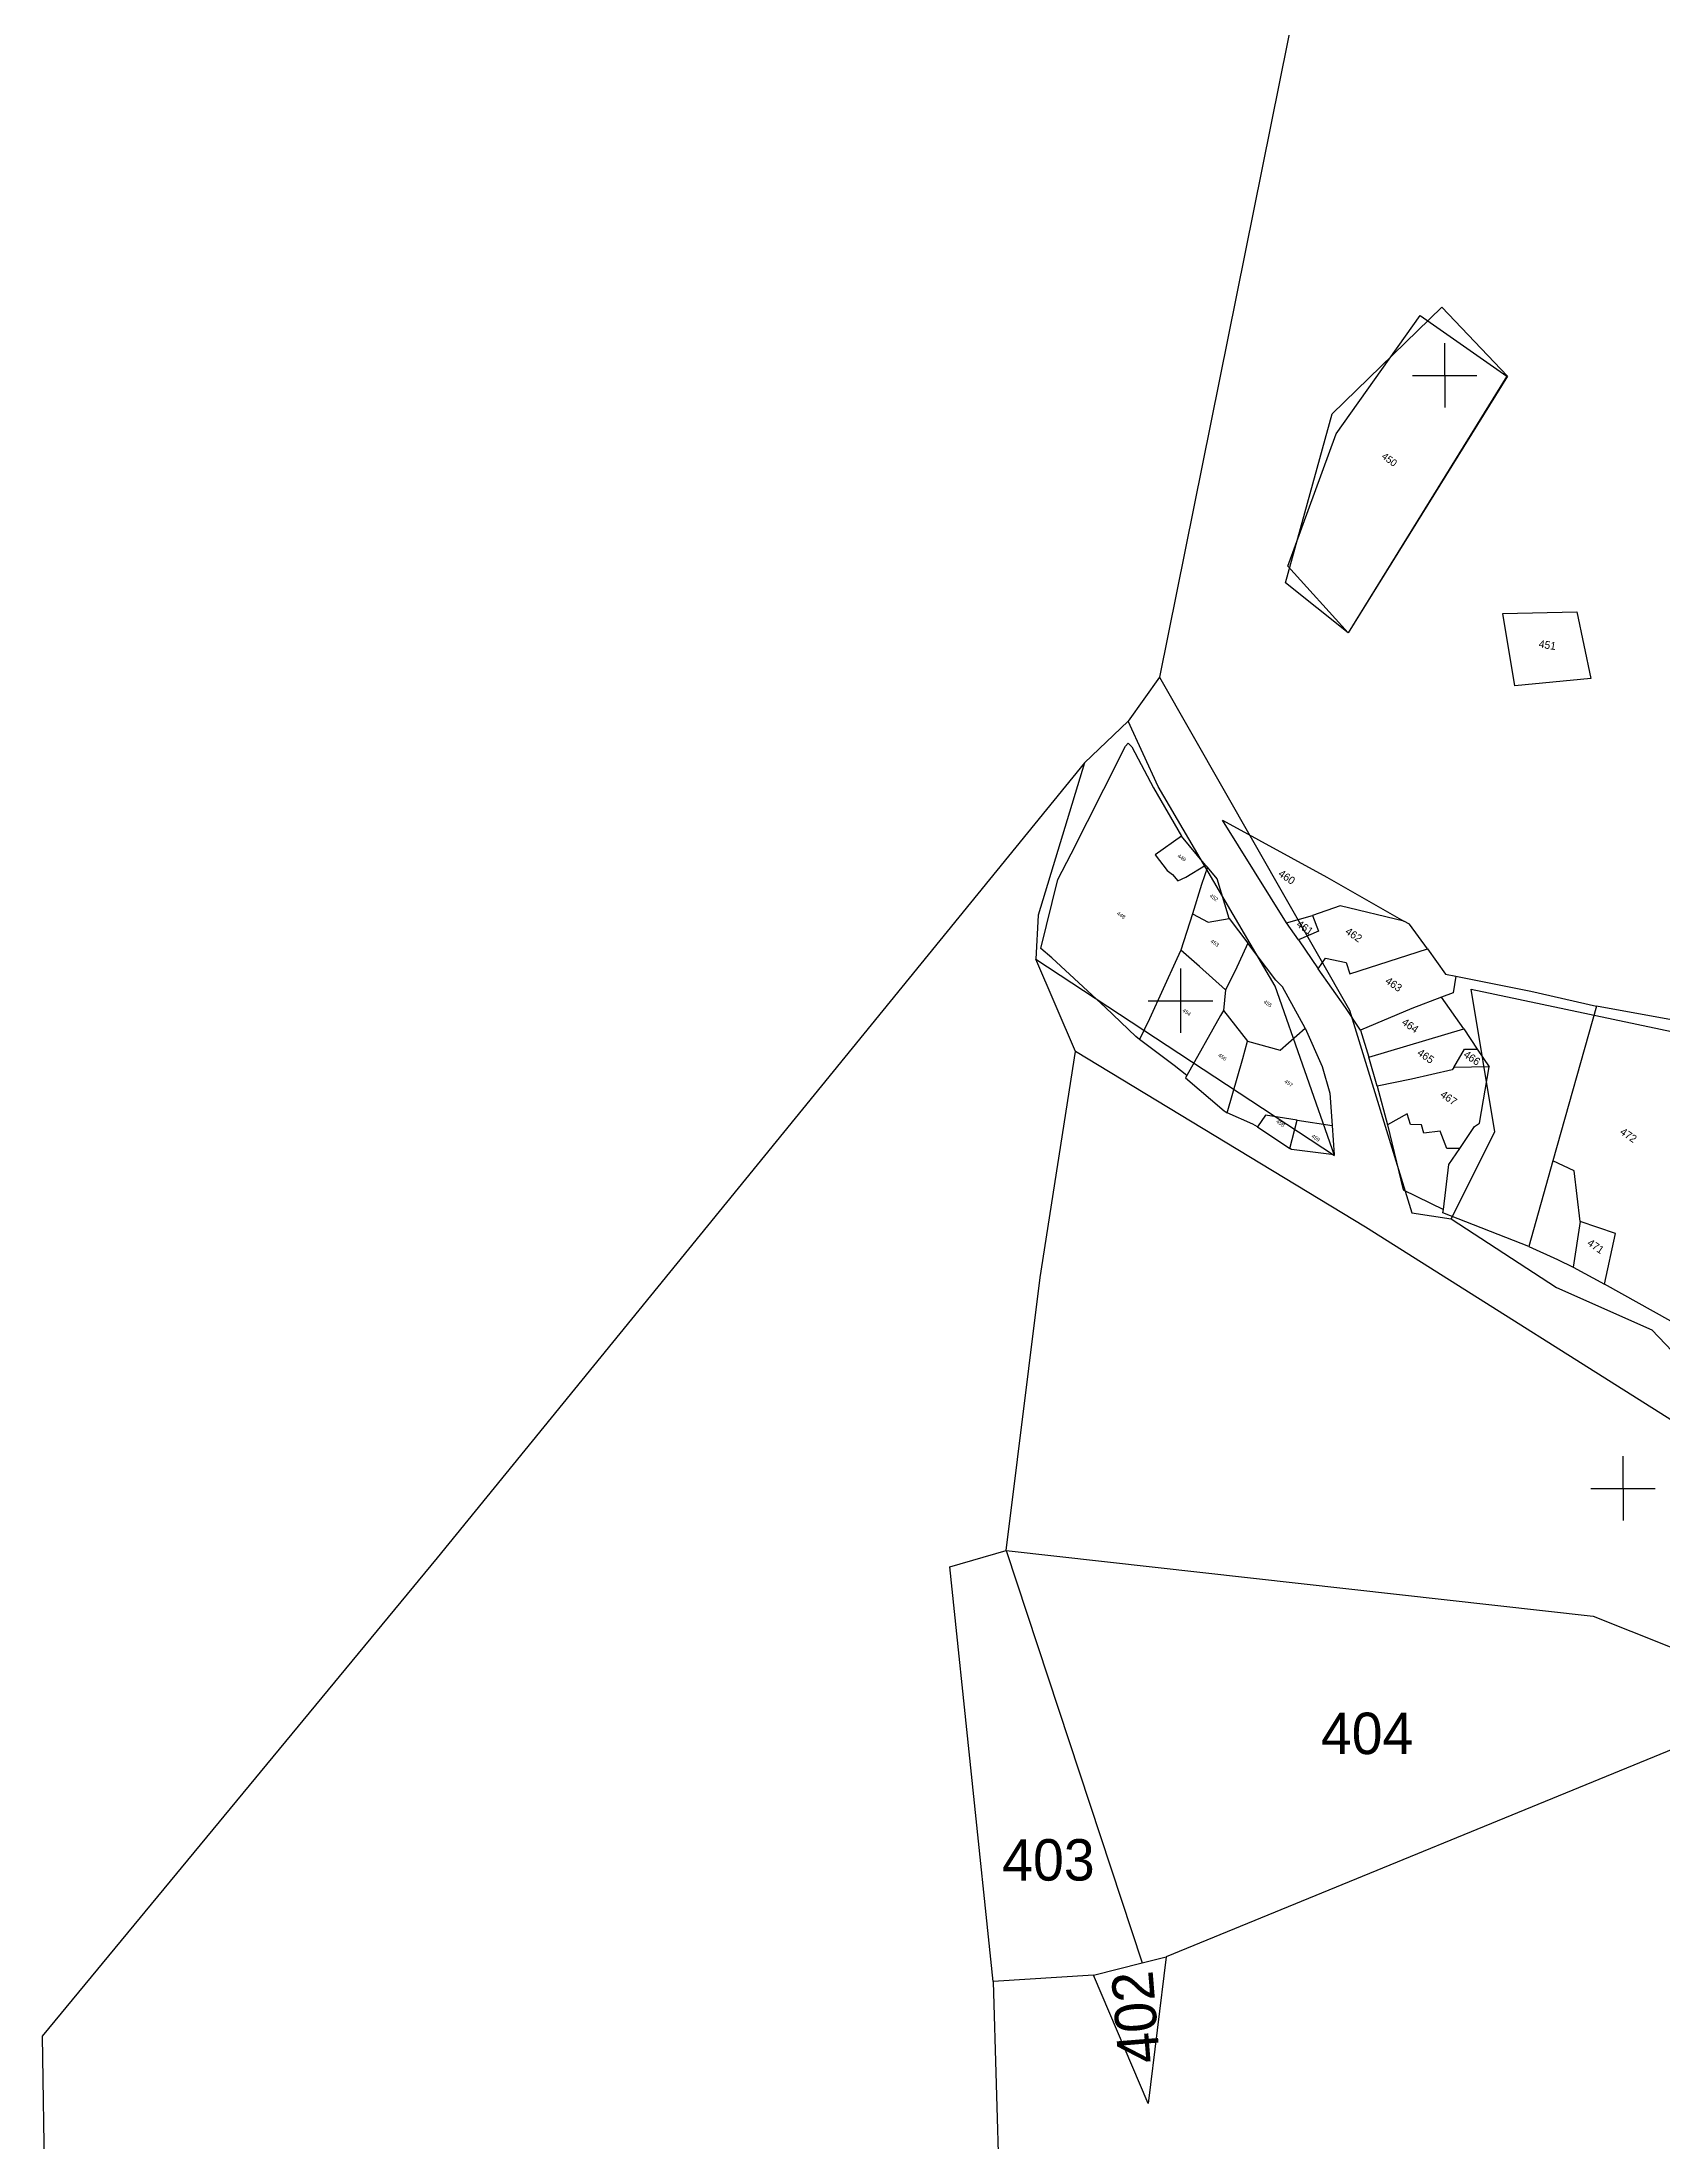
# Model space of a CAD drawing. Header units: metres. Extents: x 276552 to 278749, y 2059817 to 2062422.
# Drawn here: x 276602.8 to 276959.9, y 2061507.5 to 2061970.3 of the extents above; entities that cross this region are included whole.
import ezdxf
from ezdxf.enums import TextEntityAlignment as Align

# ---------------------------------------------------------------- set-up
doc = ezdxf.new("R2010")
doc.units = ezdxf.units.M
for name, color, linetype in [('OFF', 1, 'Continuous'), ('POLY_PARCEL', 6, 'Continuous'), ('POLY_ROAD', 30, 'Continuous'), ('TEXT_PARCEL', 7, 'Continuous'), ('V_BOUND_LINE', 7, 'Continuous')]:
    doc.layers.add(name, color=color, linetype=linetype)
doc.styles.add('TEXT_MAP', font='')
doc.styles.get('TEXT_MAP').set_extended_font_data('Kruti Dev 050')

msp = doc.modelspace()

# ---------------------------------------------------------------- linework, layer by layer
for points in [[(276911.76, 2061903.93), (276911.78, 2061889.72)], [(276904.67, 2061896.82), (276918.87, 2061896.84)], [(276853.54, 2061766.1), (276853.56, 2061751.9)], [(276846.45, 2061758.99), (276860.66, 2061759.01)], [(276951.03, 2061658.63), (276951.05, 2061644.43)], [(276943.94, 2061651.52), (276958.15, 2061651.54)]]:
    msp.add_lwpolyline(points)
at = {"layer": 'OFF'}
msp.add_line((276830.44, 2061747.8), (276821.71, 2061768.16), dxfattribs=at)
at = {"layer": 'POLY_PARCEL'}
for p, q in [((276886.99, 2061888.36), (276911.11, 2061911.85)), ((276887.86, 2061883.98), (276906.37, 2061910.06)), ((276906.37, 2061910.06), (276925.47, 2061896.63)), ((276911.11, 2061911.85), (276925.63, 2061896.69)), ((276925.63, 2061896.69), (276890.5, 2061840.07)), ((276925.47, 2061896.63), (276911.8, 2061874.52)), ((276876.68, 2061851.09), (276886.99, 2061888.36)), ((276877.18, 2061854.8), (276887.86, 2061883.98)), ((276911.8, 2061874.52), (276890.5, 2061840.07)), ((276890.5, 2061840.07), (276877.18, 2061854.8)), ((276890.5, 2061840.07), (276876.68, 2061851.09)), ((276924.57, 2061844.37), (276940.91, 2061844.69)), ((276927.25, 2061828.41), (276924.57, 2061844.37)), ((276940.91, 2061844.69), (276943.98, 2061830.03)), ((276943.98, 2061830.03), (276927.25, 2061828.41)), ((276836.66, 2061805.66), (276841.47, 2061815.14)), ((276841.47, 2061815.14), (276842.01, 2061815.8)), ((276842.01, 2061815.8), (276842.82, 2061814.95)), ((276842.82, 2061814.95), (276847.64, 2061805.94)), ((276832.45, 2061811.42), (276822.25, 2061777.88)), ((276829.51, 2061791.38), (276836.66, 2061805.66)), ((276847.64, 2061805.94), (276853.76, 2061795.26)), ((276876.95, 2061776.15), (276862.8, 2061798.84)), ((276862.8, 2061798.84), (276885.78, 2061786.28)), ((276853.76, 2061795.26), (276848, 2061791.13)), ((276859.1, 2061788.9), (276853.76, 2061795.26)), ((276826.56, 2061785.76), (276829.51, 2061791.38)), ((276848, 2061791.13), (276850.62, 2061787.7)), ((276854.73, 2061786.26), (276859.1, 2061788.9)), ((276859.1, 2061788.9), (276859.49, 2061788.44)), ((276822.79, 2061770.55), (276826.56, 2061785.76)), ((276850.62, 2061787.7), (276851.83, 2061786.82)), ((276851.83, 2061786.82), (276852.96, 2061785.42)), ((276852.96, 2061785.42), (276854.73, 2061786.26)), ((276858.17, 2061784.65), (276856.21, 2061778.18)), ((276859.49, 2061788.44), (276858.17, 2061784.65)), ((276861.67, 2061785.91), (276859.49, 2061788.44)), ((276864.27, 2061777.12), (276861.67, 2061785.91)), ((276885.78, 2061786.28), (276902.75, 2061776.55)), ((276888.72, 2061779.96), (276882.64, 2061777.82)), ((276902.75, 2061776.55), (276888.72, 2061779.96)), ((276822.25, 2061777.88), (276821.71, 2061768.16)), ((276856.21, 2061778.18), (276853.66, 2061770.14)), ((276856.21, 2061778.18), (276859.68, 2061776.3)), ((276859.68, 2061776.3), (276864.27, 2061777.12)), ((276864.27, 2061777.12), (276868.37, 2061771.67)), ((276876.95, 2061776.15), (276882.64, 2061777.82)), ((276879.56, 2061772.4), (276876.95, 2061776.15)), ((276882.64, 2061777.82), (276883.96, 2061774.32)), ((276903.99, 2061775.86), (276902.75, 2061776.55)), ((276907.97, 2061770.45), (276903.99, 2061775.86)), ((276825.21, 2061768.48), (276822.79, 2061770.55)), ((276853.66, 2061770.14), (276852.75, 2061768.28)), ((276857.72, 2061766.52), (276853.66, 2061770.14)), ((276868.37, 2061771.67), (276865.63, 2061765.62)), ((276874.56, 2061763.54), (276868.37, 2061771.67)), ((276883.96, 2061774.32), (276879.56, 2061772.4)), ((276879.56, 2061772.4), (276883.92, 2061766.01)), ((276890.88, 2061764.94), (276907.97, 2061770.45)), ((276907.97, 2061770.45), (276911.98, 2061764.85)), ((276837.03, 2061757.54), (276825.21, 2061768.48)), ((276852.75, 2061768.28), (276846.75, 2061755.03)), ((276863.51, 2061761.41), (276857.72, 2061766.52)), ((276865.63, 2061765.62), (276863.51, 2061761.41)), ((276883.92, 2061766.01), (276885.49, 2061768.41)), ((276889.91, 2061757.51), (276883.92, 2061766.01)), ((276885.49, 2061768.41), (276890.03, 2061767.47)), ((276890.03, 2061767.47), (276890.88, 2061764.94)), ((276863.51, 2061761.41), (276863.06, 2061756.86)), ((276876.04, 2061762.11), (276874.56, 2061763.54)), ((276881.03, 2061752.95), (276876.04, 2061762.11)), ((276911.98, 2061764.85), (276914.22, 2061764.45)), ((276914.22, 2061764.45), (276913.61, 2061760.74)), ((276914.22, 2061764.45), (276930.72, 2061761.15)), ((276922.79, 2061730.11), (276917.61, 2061761.55)), ((276917.61, 2061761.55), (277020.88, 2061739.75)), ((276930.72, 2061761.15), (276945.24, 2061757.81)), ((276843.72, 2061751.12), (276837.03, 2061757.54)), ((276863.06, 2061756.86), (276862.39, 2061755.78)), ((276863.06, 2061756.86), (276868.35, 2061750.07)), ((276893.2, 2061752.54), (276889.91, 2061757.51)), ((276904.51, 2061757.32), (276893.2, 2061752.54)), ((276911.1, 2061759.83), (276904.51, 2061757.32)), ((276913.61, 2061760.74), (276911.1, 2061759.83)), ((276915.95, 2061752.85), (276911.1, 2061759.83)), ((276945.24, 2061757.81), (276935.56, 2061723.69)), ((276962.54, 2061754.67), (276945.24, 2061757.81)), ((276846.75, 2061755.03), (276844.56, 2061750.46)), ((276862.39, 2061755.78), (276854.93, 2061742.51)), ((276875.56, 2061748.08), (276881.03, 2061752.95)), ((276881.03, 2061752.95), (276884.76, 2061744.54)), ((276893.2, 2061752.54), (276895.08, 2061746.54)), ((276895.08, 2061746.54), (276915.95, 2061752.85)), ((276915.95, 2061752.85), (276918.94, 2061748.36)), ((276822.62, 2061698.02), (276830.44, 2061747.8)), ((276844.56, 2061750.46), (276843.72, 2061751.12)), ((276852.18, 2061744.74), (276844.56, 2061750.46)), ((276867.33, 2061746.27), (276868.35, 2061750.07)), ((276868.35, 2061750.07), (276875.56, 2061748.08)), ((276913.79, 2061744.29), (276916.16, 2061748.33)), ((276916.16, 2061748.33), (276918.94, 2061748.36)), ((276918.94, 2061748.36), (276921.59, 2061744.43)), ((276854.93, 2061742.51), (276852.18, 2061744.74)), ((276854.93, 2061742.51), (276854.69, 2061742.05)), ((276863.86, 2061734.34), (276867.33, 2061746.27)), ((276884.76, 2061744.54), (276886.44, 2061738.62)), ((276896.93, 2061740.17), (276895.08, 2061746.54)), ((276913.45, 2061743.79), (276904.47, 2061741.7)), ((276913.79, 2061744.29), (276913.45, 2061743.79)), ((276921.59, 2061744.43), (276913.79, 2061744.29)), ((276919.47, 2061732.04), (276921.59, 2061744.43)), ((276854.69, 2061742.05), (276863.19, 2061734.77)), ((276886.44, 2061738.62), (276886.96, 2061731.49)), ((276904.47, 2061741.7), (276896.93, 2061740.17)), ((276896.93, 2061740.17), (276899.18, 2061731.65)), ((276863.19, 2061734.77), (276863.86, 2061734.34)), ((276869.47, 2061731.81), (276863.86, 2061734.34)), ((276872.29, 2061733.8), (276870.55, 2061731.21)), ((276879.27, 2061732.71), (276872.29, 2061733.8)), ((276903.53, 2061734.09), (276899.18, 2061731.65)), ((276904.26, 2061731.72), (276903.53, 2061734.09)), ((276870.55, 2061731.21), (276869.47, 2061731.81)), ((276870.55, 2061731.21), (276877.62, 2061726.47)), ((276877.62, 2061726.47), (276879.27, 2061732.71)), ((276879.27, 2061732.71), (276886.96, 2061731.49)), ((276886.96, 2061731.49), (276887.4, 2061725.02)), ((276899.18, 2061731.65), (276902.65, 2061717.36)), ((276906.63, 2061731.63), (276904.26, 2061731.72)), ((276907.16, 2061729.81), (276906.63, 2061731.63)), ((276910.78, 2061730.24), (276907.16, 2061729.81)), ((276912.21, 2061726.42), (276910.78, 2061730.24)), ((276913.19, 2061710.95), (276922.79, 2061730.11)), ((276915.08, 2061726.47), (276918.37, 2061731.26)), ((276918.37, 2061731.26), (276919.47, 2061732.04)), ((276878.03, 2061726.26), (276877.62, 2061726.47)), ((276887.4, 2061725.02), (276878.03, 2061726.26)), ((276915.08, 2061726.47), (276912.21, 2061726.42)), ((276912.71, 2061722.91), (276915.08, 2061726.47)), ((276911.53, 2061713.02), (276912.71, 2061722.91)), ((276935.56, 2061723.69), (276930.29, 2061704.82)), ((276940.31, 2061721.51), (276935.56, 2061723.69)), ((276941.59, 2061710.36), (276940.31, 2061721.51)), ((276902.65, 2061717.36), (276911.53, 2061713.02)), ((276911.33, 2061712.26), (276911.53, 2061713.02)), ((276930.29, 2061704.82), (276911.33, 2061712.26)), ((276941.59, 2061710.36), (276940.05, 2061700.32)), ((276949.43, 2061707.72), (276941.59, 2061710.36)), ((276946.94, 2061696.55), (276949.43, 2061707.72)), ((276930.29, 2061704.82), (276936.62, 2061702)), ((276936.62, 2061702), (276940.05, 2061700.32)), ((276815.17, 2061637.83), (276822.62, 2061698.02)), ((276940.05, 2061700.32), (276946.94, 2061696.55)), ((276961.57, 2061688.36), (276946.94, 2061696.55)), ((276802.79, 2061634.27), (276815.17, 2061637.83)), ((276815.17, 2061637.83), (276845.13, 2061546.94)), ((276815.17, 2061637.83), (276944.49, 2061623.4)), ((276812.3, 2061542.89), (276802.79, 2061634.27)), ((276944.49, 2061623.4), (276974.71, 2061611.27)), ((276976.94, 2061600.21), (276850.38, 2061548.26)), ((276845.13, 2061546.94), (276850.38, 2061548.26)), ((276850.38, 2061548.26), (276846.44, 2061515.95)), ((276834.44, 2061544.25), (276812.3, 2061542.89)), ((276834.44, 2061544.25), (276845.13, 2061546.94)), ((276846.44, 2061515.95), (276834.44, 2061544.25)), ((276812.3, 2061542.89), (276816.95, 2061385.9))]:
    msp.add_line(p, q, dxfattribs=at)
at = {"layer": 'POLY_ROAD'}
for p, q in [((276848.98, 2061830.33), (276890.78, 2061756.92)), ((276848.68, 2061806.21), (276842.03, 2061820.65)), ((276874.42, 2061762.24), (276848.68, 2061806.21)), ((276821.71, 2061768.16), (276887.49, 2061724.91)), ((276887.49, 2061724.91), (276874.42, 2061762.24)), ((276890.78, 2061756.92), (276904.52, 2061712.27)), ((276894.32, 2061709.11), (276830.44, 2061747.8)), ((276904.52, 2061712.27), (276913.19, 2061710.95)), ((276913.19, 2061710.95), (276936.38, 2061695.8)), ((276980.12, 2061654.89), (276894.32, 2061709.11)), ((276936.38, 2061695.8), (276957.41, 2061686.5)), ((276957.41, 2061686.5), (276969.44, 2061673.84))]:
    msp.add_line(p, q, dxfattribs=at)
at = {"layer": 'V_BOUND_LINE'}
for p, q in [((276884.46, 2062006.61), (276848.98, 2061830.33)), ((276848.98, 2061830.33), (276842.03, 2061820.65)), ((276842.03, 2061820.65), (276832.45, 2061811.42)), ((276832.45, 2061811.42), (276689.81, 2061636.24)), ((276689.81, 2061636.24), (276602.77, 2061530.81)), ((276602.77, 2061530.81), (276609.6, 2061139.06))]:
    msp.add_line(p, q, dxfattribs=at)

# ---------------------------------------------------------------- texts
at = {"layer": 'TEXT_PARCEL', "style": 'TEXT_MAP'}
for s, height, rotation, p in [('450', 1.569, 323.1754, (276899.13, 2061877.66)), ('451', 1.695, 351.012, (276934.27, 2061836.58)), ('449', 0.842, 325.3929, (276853.63, 2061790.18)), ('460', 1.695, 325.4867, (276876.51, 2061785.57)), ('452', 0.842, 325.3929, (276860.68, 2061781.4)), ('448', 0.842, 325.3929, (276840.26, 2061777.51)), ('461', 1.695, 325.4867, (276880.51, 2061774.43)), ('462', 1.695, 325.4867, (276891.27, 2061772.85)), ('453', 0.842, 325.3929, (276860.89, 2061771.39)), ('463', 1.695, 325.4867, (276900.07, 2061761.94)), ('454', 0.842, 325.3929, (276854.7, 2061756.13)), ('455', 0.842, 325.3929, (276872.57, 2061758.03)), ('464', 1.695, 325.4867, (276903.71, 2061752.84)), ('456', 0.842, 325.3929, (276862.56, 2061746.27)), ('465', 1.695, 325.4867, (276907.13, 2061746.11)), ('466', 1.695, 325.4867, (276917.31, 2061745.7)), ('457', 0.842, 325.3929, (276877.17, 2061740.48)), ('467', 1.695, 325.4867, (276912.19, 2061736.89)), ('458', 0.842, 325.3929, (276875.36, 2061731.67)), ('459', 0.842, 325.3929, (276883.14, 2061728.43)), ('472', 1.695, 325.4867, (276951.78, 2061728.68)), ('471', 1.695, 325.4867, (276944.56, 2061704.19)), ('404', 9.131, 0.0799, (276894.69, 2061592.98)), ('403', 9.131, 0.0799, (276824.48, 2061565.1)), ('402', 9.131, 94.6565, (276848.23, 2061535.33))]:
    msp.add_text(s, height=height, rotation=rotation, dxfattribs=at).set_placement(p, align=Align.CENTER)

doc.saveas('drawing.dxf')
